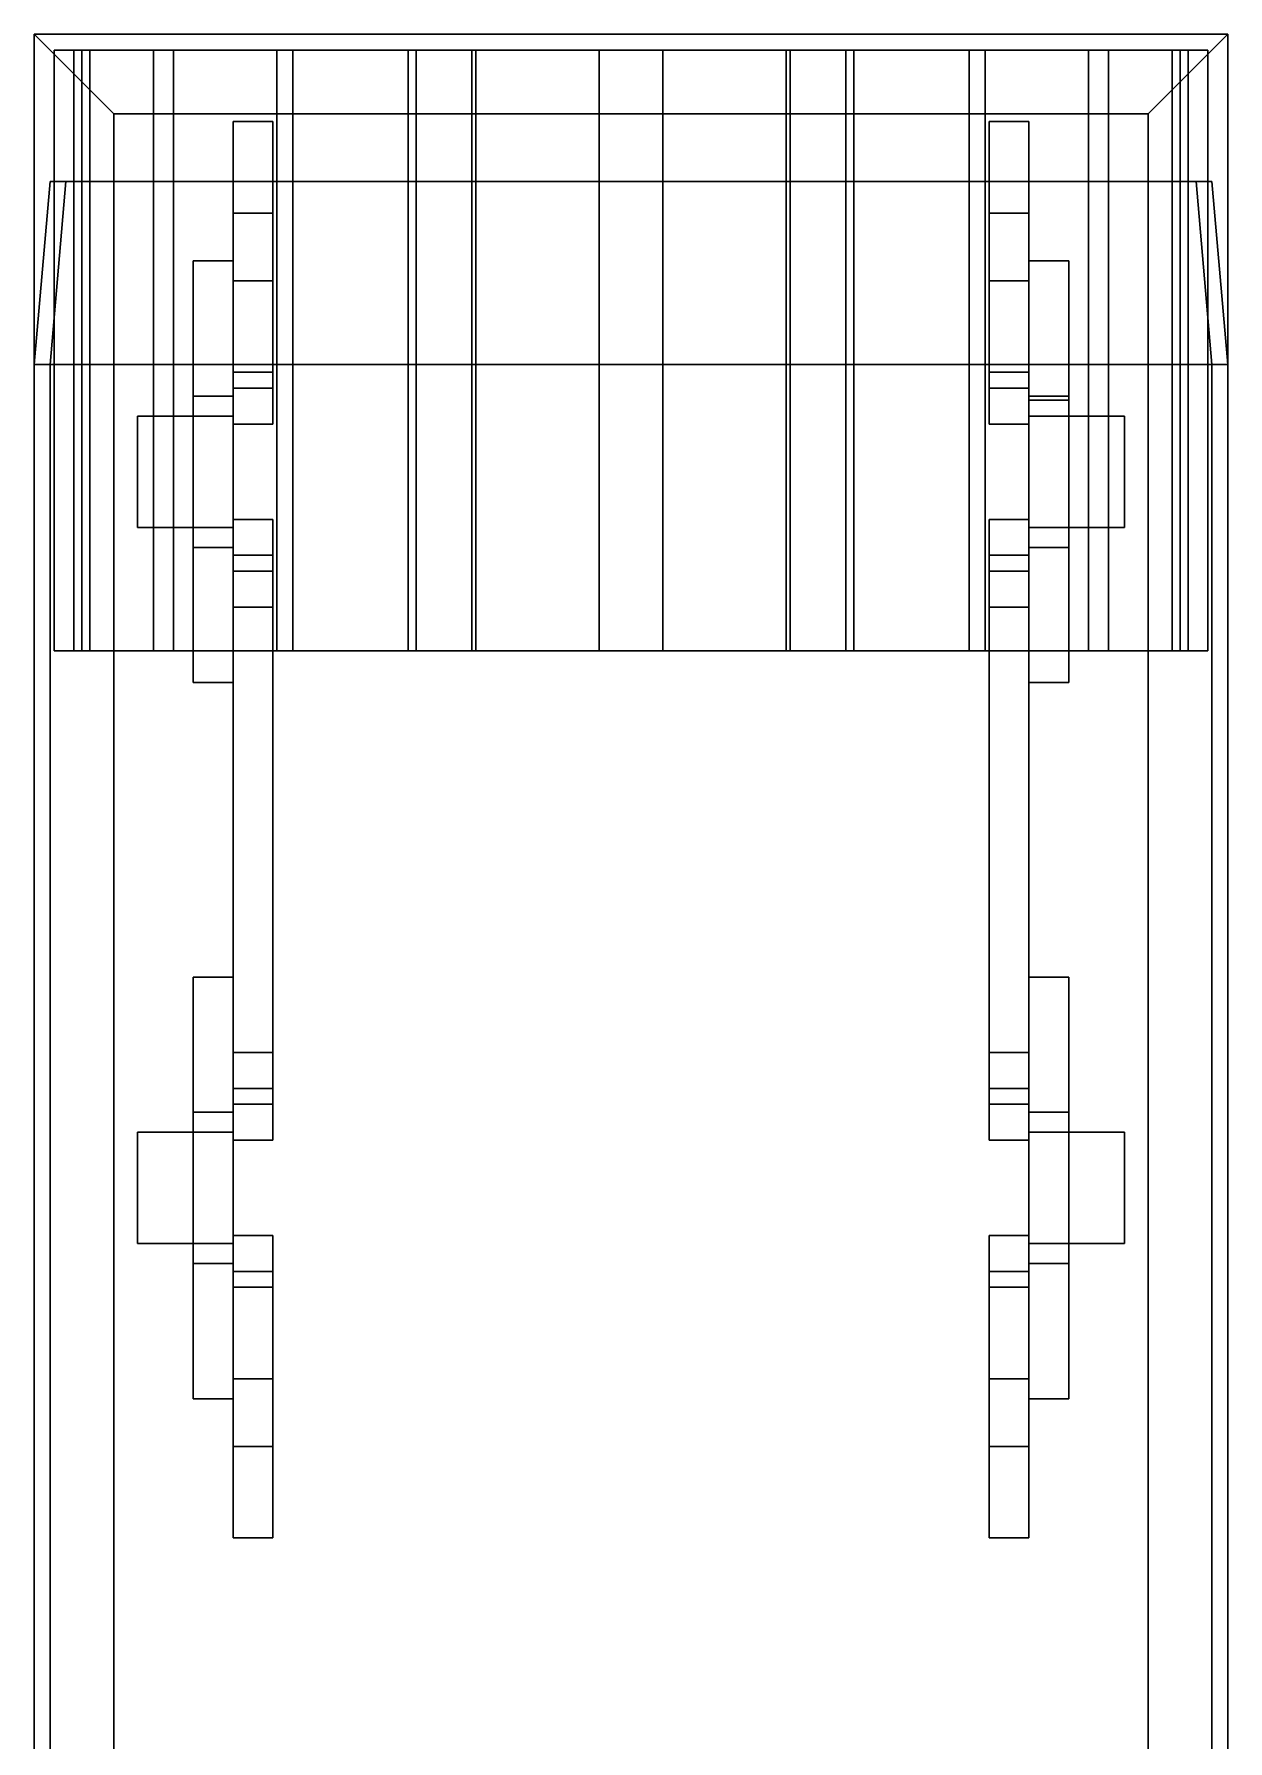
# Model space of a CAD drawing. Extents: x -1.5 to 1.5, y -4.48 to 4.1.
# Drawn here: x -1.5 to 1.5, y -0.19 to 4.1 of the extents above; entities that cross this region are included whole.
import ezdxf

# ---------------------------------------------------------------- set-up
doc = ezdxf.new("R2010")
doc.units = 0
doc.layers.get('0').update_dxf_attribs({"linetype": 'CONTINUOUS'})

msp = doc.modelspace()

# ---------------------------------------------------------------- linework, layer by layer
for points in [[(-1.5, 4.1, 0.9), (-1.5, -3.88, 0.9), (-1.5, -3.88, 1.22), (-1.5, 4.1, 1.22)], [(-1.5, 4.1, 1.22), (-1.5, -3.88, 1.22), (-1.3, -3.68, 1.22), (-1.3, 3.9, 1.22)], [(-1.3, 3.9, 0.9), (-1.3, -3.68, 0.9), (-1.5, -3.88, 0.9), (-1.5, 4.1, 0.9)], [(-1.3, 3.9, 1.22), (-1.3, 3.9, 0.9), (-1.5, 4.1, 0.9), (-1.5, 4.1, 1.22)], [(1.5, 4.1, 1.22), (1.5, 4.1, 0.9), (-1.5, 4.1, 0.9), (-1.5, 4.1, 1.22)], [(-1.5, 4.1, 1.22), (-1.5, 4.1, 0.9), (-1.3, 3.9, 0.9), (-1.3, 3.9, 1.22)], [(-1.5, 4.1, 0.9), (1.5, 4.1, 0.9), (1.3, 3.9, 0.9), (-1.3, 3.9, 0.9)], [(-1.3, 3.9, 1.22), (1.3, 3.9, 1.22), (1.5, 4.1, 1.22), (-1.5, 4.1, 1.22)], [(1.3, 3.9, 1.22), (1.3, -3.68, 1.22), (1.5, -3.88, 1.22), (1.5, 4.1, 1.22)], [(1.5, 4.1, 1.22), (1.5, 4.1, 0.9), (1.3, 3.9, 0.9), (1.3, 3.9, 1.22)], [(1.5, 4.1, 0.9), (1.5, -3.88, 0.9), (1.3, -3.68, 0.9), (1.3, 3.9, 0.9)], [(1.3, 3.9, 1.22), (1.3, 3.9, 0.9), (1.5, 4.1, 0.9), (1.5, 4.1, 1.22)], [(1.5, -3.88, 1.22), (1.5, -3.88, 0.9), (1.5, 4.1, 0.9), (1.5, 4.1, 1.22)], [(-1.45, 3.73, 1.9), (-1.45, 3.73, 3.75), (-1.45, 4.06, 3.75), (-1.45, 4.06, 1.9)], [(-1.4, 2.55, 3.9), (-1.4, 4.06, 3.9), (-1.45, 4.06, 3.75), (-1.45, 2.55, 3.75)], [(-1.36, 4.06, 3.9), (-1.38, 4.06, 3.75), (-1.45, 4.06, 3.75), (-1.4, 4.06, 3.9)], [(-1.38, 4.06, 3.75), (-1.38, 4.06, 1.9), (-1.45, 4.06, 1.9), (-1.45, 4.06, 3.75)], [(-1.2, 2.55, 4.11), (-1.2, 4.06, 4.11), (-1.4, 4.06, 3.9), (-1.4, 2.55, 3.9)], [(-1.15, 4.06, 4.11), (-1.36, 4.06, 3.9), (-1.4, 4.06, 3.9), (-1.2, 4.06, 4.11)], [(-1.38, 4.06, 1.9), (-1.38, 4.06, 3.75), (-1.38, 3.73, 3.75), (-1.38, 3.73, 1.9)], [(-1.38, 2.55, 3.75), (-1.38, 4.06, 3.75), (-1.36, 4.06, 3.9), (-1.36, 2.55, 3.9)], [(-1.36, 2.55, 3.9), (-1.36, 4.06, 3.9), (-1.15, 4.06, 4.11), (-1.15, 2.55, 4.11)], [(-0.89, 2.55, 4.34), (-0.89, 4.06, 4.34), (-1.2, 4.06, 4.11), (-1.2, 2.55, 4.11)], [(-0.85, 4.06, 4.32), (-1.15, 4.06, 4.11), (-1.2, 4.06, 4.11), (-0.89, 4.06, 4.34)], [(-1.15, 2.55, 4.11), (-1.15, 4.06, 4.11), (-0.85, 4.06, 4.32), (-0.85, 2.55, 4.32)], [(-0.56, 2.55, 4.48), (-0.56, 4.06, 4.48), (-0.89, 4.06, 4.34), (-0.89, 2.55, 4.34)], [(-0.54, 4.06, 4.45), (-0.85, 4.06, 4.32), (-0.89, 4.06, 4.34), (-0.56, 4.06, 4.48)], [(-0.85, 2.55, 4.32), (-0.85, 4.06, 4.32), (-0.54, 4.06, 4.45), (-0.54, 2.55, 4.45)], [(-0.4, 2.55, 4.53), (-0.4, 4.06, 4.53), (-0.56, 4.06, 4.48), (-0.56, 2.55, 4.48)], [(-0.39, 4.06, 4.5), (-0.54, 4.06, 4.45), (-0.56, 4.06, 4.48), (-0.4, 4.06, 4.53)], [(-0.54, 2.55, 4.45), (-0.54, 4.06, 4.45), (-0.39, 4.06, 4.5), (-0.39, 2.55, 4.5)], [(-0.08, 2.55, 4.61), (-0.08, 4.06, 4.61), (-0.4, 4.06, 4.53), (-0.4, 2.55, 4.53)], [(-0.08, 4.06, 4.57), (-0.39, 4.06, 4.5), (-0.4, 4.06, 4.53), (-0.08, 4.06, 4.61)], [(-0.39, 2.55, 4.5), (-0.39, 4.06, 4.5), (-0.08, 4.06, 4.57), (-0.08, 2.55, 4.57)], [(-0.08, 2.55, 4.57), (-0.08, 4.06, 4.57), (0.08, 4.06, 4.57), (0.08, 2.55, 4.57)], [(0.08, 2.55, 4.61), (0.08, 4.06, 4.61), (-0.08, 4.06, 4.61), (-0.08, 2.55, 4.61)], [(0.08, 4.06, 4.57), (-0.08, 4.06, 4.57), (-0.08, 4.06, 4.61), (0.08, 4.06, 4.61)], [(0.08, 4.06, 4.61), (0.08, 2.55, 4.61), (0.4, 2.55, 4.53), (0.4, 4.06, 4.53)], [(0.39, 4.06, 4.5), (0.39, 2.55, 4.5), (0.08, 2.55, 4.57), (0.08, 4.06, 4.57)], [(0.39, 4.06, 4.5), (0.08, 4.06, 4.57), (0.08, 4.06, 4.61), (0.4, 4.06, 4.53)], [(0.54, 4.06, 4.45), (0.54, 2.55, 4.45), (0.39, 2.55, 4.5), (0.39, 4.06, 4.5)], [(0.54, 4.06, 4.45), (0.39, 4.06, 4.5), (0.4, 4.06, 4.53), (0.56, 4.06, 4.48)], [(0.4, 4.06, 4.53), (0.4, 2.55, 4.53), (0.56, 2.55, 4.48), (0.56, 4.06, 4.48)], [(0.85, 4.06, 4.32), (0.85, 2.55, 4.32), (0.54, 2.55, 4.45), (0.54, 4.06, 4.45)], [(0.85, 4.06, 4.32), (0.54, 4.06, 4.45), (0.56, 4.06, 4.48), (0.89, 4.06, 4.34)], [(0.56, 4.06, 4.48), (0.56, 2.55, 4.48), (0.89, 2.55, 4.34), (0.89, 4.06, 4.34)], [(1.15, 4.06, 4.11), (1.15, 2.55, 4.11), (0.85, 2.55, 4.32), (0.85, 4.06, 4.32)], [(1.15, 4.06, 4.11), (0.85, 4.06, 4.32), (0.89, 4.06, 4.34), (1.2, 4.06, 4.11)], [(0.89, 4.06, 4.34), (0.89, 2.55, 4.34), (1.2, 2.55, 4.11), (1.2, 4.06, 4.11)], [(1.36, 4.06, 3.9), (1.36, 2.55, 3.9), (1.15, 2.55, 4.11), (1.15, 4.06, 4.11)], [(1.36, 4.06, 3.9), (1.15, 4.06, 4.11), (1.2, 4.06, 4.11), (1.4, 4.06, 3.9)], [(1.2, 4.06, 4.11), (1.2, 2.55, 4.11), (1.4, 2.55, 3.9), (1.4, 4.06, 3.9)], [(1.38, 4.06, 3.75), (1.38, 2.55, 3.75), (1.36, 2.55, 3.9), (1.36, 4.06, 3.9)], [(1.38, 4.06, 3.75), (1.36, 4.06, 3.9), (1.4, 4.06, 3.9), (1.45, 4.06, 3.75)], [(1.38, 3.73, 1.9), (1.38, 3.73, 3.75), (1.38, 4.06, 3.75), (1.38, 4.06, 1.9)], [(1.38, 4.06, 1.9), (1.38, 4.06, 3.75), (1.45, 4.06, 3.75), (1.45, 4.06, 1.9)], [(1.4, 4.06, 3.9), (1.4, 2.55, 3.9), (1.45, 2.55, 3.75), (1.45, 4.06, 3.75)], [(1.45, 4.06, 1.9), (1.45, 4.06, 3.75), (1.45, 3.73, 3.75), (1.45, 3.73, 1.9)], [(-1.3, -3.68, 1.22), (-1.3, -3.68, 0.9), (-1.3, 3.9, 0.9), (-1.3, 3.9, 1.22)], [(-1.3, 3.9, 0.9), (1.3, 3.9, 0.9), (1.3, 3.9, 1.22), (-1.3, 3.9, 1.22)], [(-0.9, 3.88, 0.8), (-0.9, 3.88, 0.54), (-1, 3.88, 0.54), (-1, 3.88, 0.8)], [(-1, 3.88, 0.8), (-1, 3.88, 0.54), (-1, 3.65, 0.54), (-1, 3.65, 0.8)], [(-1, 3.65, 0.54), (-1, 3.88, 0.54), (-0.9, 3.88, 0.54), (-0.9, 3.65, 0.54)], [(-0.9, 3.65, 0.8), (-0.9, 3.88, 0.8), (-1, 3.88, 0.8), (-1, 3.65, 0.8)], [(-0.9, 3.65, 0.54), (-0.9, 3.88, 0.54), (-0.9, 3.88, 0.8), (-0.9, 3.65, 0.8)], [(0.9, 3.65, 0.54), (0.9, 3.88, 0.54), (1, 3.88, 0.54), (1, 3.65, 0.54)], [(1, 3.65, 0.8), (1, 3.88, 0.8), (0.9, 3.88, 0.8), (0.9, 3.65, 0.8)], [(1, 3.88, 0.8), (1, 3.88, 0.54), (0.9, 3.88, 0.54), (0.9, 3.88, 0.8)], [(0.9, 3.88, 0.8), (0.9, 3.88, 0.54), (0.9, 3.65, 0.54), (0.9, 3.65, 0.8)], [(1, 3.65, 0.54), (1, 3.88, 0.54), (1, 3.88, 0.8), (1, 3.65, 0.8)], [(1.3, 3.9, 0.9), (1.3, -3.68, 0.9), (1.3, -3.68, 1.22), (1.3, 3.9, 1.22)], [(-1.46, 3.73, 3.06), (-1.5, 3.27, 3.06), (-1.46, 3.27, 3.06), (-1.42, 3.73, 3.06)], [(-1.46, 3.73, 1.22), (-1.5, 3.27, 1.22), (-1.5, 3.27, 3.06), (-1.46, 3.73, 3.06)], [(1.46, 3.73, 1.22), (1.5, 3.27, 1.22), (-1.5, 3.27, 1.22), (-1.46, 3.73, 1.22)], [(-1.46, 3.27, 3.06), (-1.46, 3.27, 2.56), (-1.42, 3.73, 2.56), (-1.42, 3.73, 3.06)], [(-1.42, 3.73, 3.06), (-1.42, 3.73, 2.56), (-1.46, 3.73, 2.56), (-1.46, 3.73, 3.06)], [(1.46, 3.73, 2.56), (1.46, 3.73, 1.22), (-1.46, 3.73, 1.22), (-1.46, 3.73, 2.56)], [(1.42, 3.73, 2.56), (-1.42, 3.73, 2.56), (-1.46, 3.27, 2.56), (1.46, 3.27, 2.56)], [(-1.45, 2.55, 2.56), (-1.45, 2.55, 3.75), (-1.45, 3.73, 3.75), (-1.45, 3.73, 2.56)], [(-1.38, 3.73, 2.56), (-1.38, 3.73, 3.75), (-1.38, 2.55, 3.75), (-1.38, 2.55, 2.56)], [(1.38, 2.55, 2.56), (1.38, 2.55, 3.75), (1.38, 3.73, 3.75), (1.38, 3.73, 2.56)], [(1.46, 3.73, 3.06), (1.46, 3.73, 2.56), (1.42, 3.73, 2.56), (1.42, 3.73, 3.06)], [(1.42, 3.73, 3.06), (1.46, 3.27, 3.06), (1.5, 3.27, 3.06), (1.46, 3.73, 3.06)], [(1.42, 3.73, 2.56), (1.46, 3.27, 2.56), (1.46, 3.27, 3.06), (1.42, 3.73, 3.06)], [(1.45, 3.73, 2.56), (1.45, 3.73, 3.75), (1.45, 2.55, 3.75), (1.45, 2.55, 2.56)], [(1.5, 3.27, 3.06), (1.5, 3.27, 1.22), (1.46, 3.73, 1.22), (1.46, 3.73, 3.06)], [(-1, 3.65, 0.54), (-1, 3.48, 0.5), (-1, 3.48, 0.84), (-1, 3.65, 0.8)], [(-0.9, 3.65, 0.54), (-0.9, 3.48, 0.5), (-1, 3.48, 0.5), (-1, 3.65, 0.54)], [(-1, 3.65, 0.8), (-1, 3.48, 0.84), (-0.9, 3.48, 0.84), (-0.9, 3.65, 0.8)], [(-0.9, 3.48, 0.84), (-0.9, 3.48, 0.5), (-0.9, 3.65, 0.54), (-0.9, 3.65, 0.8)], [(1, 3.65, 0.54), (1, 3.48, 0.5), (0.9, 3.48, 0.5), (0.9, 3.65, 0.54)], [(0.9, 3.65, 0.8), (0.9, 3.48, 0.84), (1, 3.48, 0.84), (1, 3.65, 0.8)], [(0.9, 3.65, 0.54), (0.9, 3.48, 0.5), (0.9, 3.48, 0.84), (0.9, 3.65, 0.8)], [(1, 3.48, 0.84), (1, 3.48, 0.5), (1, 3.65, 0.54), (1, 3.65, 0.8)], [(-1.1, 3.53, 0.85), (-1.1, 3.53, 0.79), (-1.1, 3.19, 0.73), (-1.1, 3.19, 0.85)], [(-1, 3.53, 0.85), (-1, 3.53, 0.79), (-1.1, 3.53, 0.79), (-1.1, 3.53, 0.85)], [(-1.1, 3.19, 0.73), (-1.1, 3.53, 0.79), (-1, 3.53, 0.79), (-1, 3.19, 0.73)], [(-1, 3.19, 0.85), (-1, 3.53, 0.85), (-1.1, 3.53, 0.85), (-1.1, 3.19, 0.85)], [(1.1, 3.53, 0.85), (1.1, 3.53, 0.79), (1, 3.53, 0.79), (1, 3.53, 0.85)], [(1, 3.19, 0.73), (1, 3.53, 0.79), (1.1, 3.53, 0.79), (1.1, 3.19, 0.73)], [(1.1, 3.18, 0.85), (1.1, 3.53, 0.85), (1, 3.53, 0.85), (1, 3.18, 0.85)], [(1.1, 3.19, 0.73), (1.1, 3.53, 0.79), (1.1, 3.53, 0.85), (1.1, 3.19, 0.85)], [(-1, 3.48, 0.84), (-1, 3.48, 0.5), (-1, 3.25, 0.37), (-1, 3.25, 0.88)], [(-1, 3.25, 0.37), (-1, 3.48, 0.5), (-0.9, 3.48, 0.5), (-0.9, 3.25, 0.37)], [(-0.9, 3.25, 0.88), (-0.9, 3.48, 0.84), (-1, 3.48, 0.84), (-1, 3.25, 0.88)], [(-0.9, 3.25, 0.37), (-0.9, 3.48, 0.5), (-0.9, 3.48, 0.84), (-0.9, 3.25, 0.88)], [(0.9, 3.48, 0.84), (0.9, 3.48, 0.5), (0.9, 3.25, 0.37), (0.9, 3.25, 0.88)], [(0.9, 3.25, 0.37), (0.9, 3.48, 0.5), (1, 3.48, 0.5), (1, 3.25, 0.37)], [(1, 3.25, 0.88), (1, 3.48, 0.84), (0.9, 3.48, 0.84), (0.9, 3.25, 0.88)], [(1, 3.25, 0.37), (1, 3.48, 0.5), (1, 3.48, 0.84), (1, 3.25, 0.88)], [(-1.5, 3.27, 1.22), (-1.5, -3.1, 1.22), (-1.5, -3.1, 2.86), (-1.5, 3.27, 2.86)], [(1.5, 3.27, 1.22), (1.5, -3.1, 1.22), (-1.5, -3.1, 1.22), (-1.5, 3.27, 1.22)], [(-1.5, 3.27, 2.86), (-1.5, -1.57, 2.86), (-1.5, -1.22, 3.06), (-1.5, 3.27, 3.06)], [(-1.5, 3.27, 3.06), (-1.5, -1.22, 3.06), (-1.46, -1.22, 3.06), (-1.46, 3.27, 3.06)], [(-1.46, -3.1, 2.86), (-1.46, -3.1, 2.56), (-1.46, 3.27, 2.56), (-1.46, 3.27, 2.86)], [(-1.46, -1.22, 3.06), (-1.46, -1.57, 2.86), (-1.46, 3.27, 2.86), (-1.46, 3.27, 3.06)], [(1.46, 3.27, 2.56), (-1.46, 3.27, 2.56), (-1.46, -3.1, 2.56), (1.46, -3.1, 2.56)], [(1.46, 3.27, 2.86), (1.46, -1.57, 2.86), (1.46, -1.22, 3.06), (1.46, 3.27, 3.06)], [(1.46, 3.27, 3.06), (1.46, -1.22, 3.06), (1.5, -1.22, 3.06), (1.5, 3.27, 3.06)], [(1.46, 3.27, 2.56), (1.46, -3.1, 2.56), (1.46, -3.1, 2.86), (1.46, 3.27, 2.86)], [(1.5, -3.1, 2.86), (1.5, -3.1, 1.22), (1.5, 3.27, 1.22), (1.5, 3.27, 2.86)], [(1.5, -1.22, 3.06), (1.5, -1.57, 2.86), (1.5, 3.27, 2.86), (1.5, 3.27, 3.06)], [(-1, 3.25, 0.88), (-1, 3.25, 0.37), (-1, 3.21, 0.28), (-1, 3.21, 0.88)], [(-1, 3.21, 0.28), (-1, 3.25, 0.37), (-0.9, 3.25, 0.37), (-0.9, 3.21, 0.28)], [(-0.9, 3.12, 0.88), (-0.9, 3.25, 0.88), (-1, 3.25, 0.88), (-1, 3.12, 0.88)], [(-0.9, 3.21, 0.28), (-0.9, 3.25, 0.37), (-0.9, 3.25, 0.88), (-0.9, 3.21, 0.88)], [(0.9, 3.25, 0.88), (0.9, 3.25, 0.37), (0.9, 3.21, 0.28), (0.9, 3.21, 0.88)], [(0.9, 3.21, 0.28), (0.9, 3.25, 0.37), (1, 3.25, 0.37), (1, 3.21, 0.28)], [(1, 3.12, 0.88), (1, 3.25, 0.88), (0.9, 3.25, 0.88), (0.9, 3.12, 0.88)], [(1, 3.21, 0.28), (1, 3.25, 0.37), (1, 3.25, 0.88), (1, 3.21, 0.88)], [(-1.1, 2.81, 0.73), (-1.1, 3.19, 0.73), (-1, 3.19, 0.73), (-1, 2.81, 0.73)], [(-1, 2.81, 0.85), (-1, 3.19, 0.85), (-1.1, 3.19, 0.85), (-1.1, 2.81, 0.85)], [(-1.1, 3.19, 0.85), (-1.1, 3.19, 0.73), (-1.1, 2.81, 0.73), (-1.1, 2.81, 0.85)], [(-1, 3.21, 0.88), (-1, 3.21, 0.28), (-1, 3.12, 0.28), (-1, 3.12, 0.88)], [(-1, 3.12, 0.28), (-1, 3.21, 0.28), (-0.9, 3.21, 0.28), (-0.9, 3.12, 0.28)], [(-0.9, 3.12, 0.28), (-0.9, 3.21, 0.28), (-0.9, 3.21, 0.88), (-0.9, 3.12, 0.88)], [(0.9, 3.21, 0.88), (0.9, 3.21, 0.28), (0.9, 3.12, 0.28), (0.9, 3.12, 0.88)], [(0.9, 3.12, 0.28), (0.9, 3.21, 0.28), (1, 3.21, 0.28), (1, 3.12, 0.28)], [(1, 3.12, 0.28), (1, 3.21, 0.28), (1, 3.21, 0.88), (1, 3.12, 0.88)], [(1.1, 3.19, 0.73), (1.1, 2.81, 0.73), (1, 2.81, 0.73), (1, 3.19, 0.73)], [(1, 3.18, 0.85), (1, 2.81, 0.85), (1.1, 2.81, 0.85), (1.1, 3.18, 0.85)], [(1.1, 2.81, 0.85), (1.1, 2.81, 0.73), (1.1, 3.19, 0.73), (1.1, 3.19, 0.85)], [(-1.24, 3.14, 0.73), (-1.24, 3.14, 0.55), (-1.24, 2.86, 0.55), (-1.24, 2.86, 0.73)], [(-1, 3.14, 0.73), (-1, 3.14, 0.42), (-1.24, 3.14, 0.55), (-1.24, 3.14, 0.73)], [(-1.24, 2.86, 0.55), (-1.24, 3.14, 0.55), (-1, 3.14, 0.42), (-1, 2.86, 0.42)], [(-1.1, 2.86, 0.73), (-1.1, 3.14, 0.73), (-1.24, 3.14, 0.73), (-1.24, 2.86, 0.73)], [(1.24, 3.14, 0.55), (1.24, 2.86, 0.55), (1, 2.86, 0.42), (1, 3.14, 0.42)], [(1.24, 3.14, 0.73), (1.24, 3.14, 0.55), (1, 3.14, 0.42), (1, 3.14, 0.73)], [(1.1, 3.14, 0.73), (1.1, 2.86, 0.73), (1.24, 2.86, 0.73), (1.24, 3.14, 0.73)], [(1.24, 2.86, 0.73), (1.24, 2.86, 0.55), (1.24, 3.14, 0.55), (1.24, 3.14, 0.73)], [(-1, 3.12, 0.88), (-1, 3.12, 0.28), (-0.9, 3.12, 0.28), (-0.9, 3.12, 0.88)], [(0.9, 3.12, 0.88), (0.9, 3.12, 0.28), (1, 3.12, 0.28), (1, 3.12, 0.88)], [(-1, 2.88, 0.28), (-1, 2.79, 0.28), (-1, 2.79, 0.88), (-1, 2.88, 0.88)], [(-0.9, 2.88, 0.88), (-0.9, 2.88, 0.28), (-1, 2.88, 0.28), (-1, 2.88, 0.88)], [(-0.9, 2.88, 0.28), (-0.9, 2.79, 0.28), (-1, 2.79, 0.28), (-1, 2.88, 0.28)], [(-0.9, 1.32, 0.88), (-0.9, 2.88, 0.88), (-1, 2.88, 0.88), (-1, 1.32, 0.88)], [(-0.9, 2.79, 0.88), (-0.9, 2.79, 0.28), (-0.9, 2.88, 0.28), (-0.9, 2.88, 0.88)], [(0.9, 2.88, 0.88), (0.9, 1.32, 0.88), (1, 1.32, 0.88), (1, 2.88, 0.88)], [(0.9, 2.88, 0.28), (0.9, 2.79, 0.28), (0.9, 2.79, 0.88), (0.9, 2.88, 0.88)], [(1, 2.88, 0.28), (1, 2.79, 0.28), (0.9, 2.79, 0.28), (0.9, 2.88, 0.28)], [(1, 2.88, 0.88), (1, 2.88, 0.28), (0.9, 2.88, 0.28), (0.9, 2.88, 0.88)], [(1, 2.79, 0.88), (1, 2.79, 0.28), (1, 2.88, 0.28), (1, 2.88, 0.88)], [(-1.24, 2.86, 0.73), (-1.24, 2.86, 0.55), (-1, 2.86, 0.42), (-1, 2.86, 0.73)], [(1, 2.86, 0.73), (1, 2.86, 0.42), (1.24, 2.86, 0.55), (1.24, 2.86, 0.73)], [(-1.1, 2.81, 0.85), (-1.1, 2.47, 0.85), (-1, 2.47, 0.85), (-1, 2.81, 0.85)], [(-1, 2.81, 0.73), (-1, 2.47, 0.79), (-1.1, 2.47, 0.79), (-1.1, 2.81, 0.73)], [(-1.1, 2.81, 0.73), (-1.1, 2.47, 0.79), (-1.1, 2.47, 0.85), (-1.1, 2.81, 0.85)], [(-1, 2.79, 0.28), (-1, 2.75, 0.37), (-1, 2.75, 0.88), (-1, 2.79, 0.88)], [(-0.9, 2.79, 0.28), (-0.9, 2.75, 0.37), (-1, 2.75, 0.37), (-1, 2.79, 0.28)], [(-0.9, 2.75, 0.88), (-0.9, 2.75, 0.37), (-0.9, 2.79, 0.28), (-0.9, 2.79, 0.88)], [(0.9, 2.79, 0.28), (0.9, 2.75, 0.37), (0.9, 2.75, 0.88), (0.9, 2.79, 0.88)], [(1, 2.79, 0.28), (1, 2.75, 0.37), (0.9, 2.75, 0.37), (0.9, 2.79, 0.28)], [(1.1, 2.81, 0.73), (1.1, 2.47, 0.79), (1, 2.47, 0.79), (1, 2.81, 0.73)], [(1, 2.81, 0.85), (1, 2.47, 0.85), (1.1, 2.47, 0.85), (1.1, 2.81, 0.85)], [(1, 2.75, 0.88), (1, 2.75, 0.37), (1, 2.79, 0.28), (1, 2.79, 0.88)], [(1.1, 2.47, 0.85), (1.1, 2.47, 0.79), (1.1, 2.81, 0.73), (1.1, 2.81, 0.85)], [(-1, 2.75, 0.37), (-1, 2.66, 0.43), (-1, 2.66, 0.88), (-1, 2.75, 0.88)], [(-0.9, 2.75, 0.37), (-0.9, 2.66, 0.43), (-1, 2.66, 0.43), (-1, 2.75, 0.37)], [(-0.9, 2.66, 0.88), (-0.9, 2.66, 0.43), (-0.9, 2.75, 0.37), (-0.9, 2.75, 0.88)], [(0.9, 2.75, 0.37), (0.9, 2.66, 0.43), (0.9, 2.66, 0.88), (0.9, 2.75, 0.88)], [(1, 2.75, 0.37), (1, 2.66, 0.43), (0.9, 2.66, 0.43), (0.9, 2.75, 0.37)], [(1, 2.66, 0.88), (1, 2.66, 0.43), (1, 2.75, 0.37), (1, 2.75, 0.88)], [(-1, 2.66, 0.88), (-1, 2.66, 0.43), (-1, 1.54, 0.43), (-1, 1.54, 0.88)], [(-1, 1.54, 0.43), (-1, 2.66, 0.43), (-0.9, 2.66, 0.43), (-0.9, 1.54, 0.43)], [(-0.9, 1.54, 0.43), (-0.9, 2.66, 0.43), (-0.9, 2.66, 0.88), (-0.9, 1.54, 0.88)], [(0.9, 2.66, 0.43), (0.9, 1.54, 0.43), (0.9, 1.54, 0.88), (0.9, 2.66, 0.88)], [(1, 2.66, 0.43), (1, 1.54, 0.43), (0.9, 1.54, 0.43), (0.9, 2.66, 0.43)], [(1, 1.54, 0.88), (1, 1.54, 0.43), (1, 2.66, 0.43), (1, 2.66, 0.88)], [(-1.38, 2.55, 2.56), (-1.38, 2.55, 3.75), (-1.45, 2.55, 3.75), (-1.45, 2.55, 2.56)], [(-1.38, 2.55, 3.75), (-1.36, 2.55, 3.9), (-1.4, 2.55, 3.9), (-1.45, 2.55, 3.75)], [(-1.36, 2.55, 3.9), (-1.15, 2.55, 4.11), (-1.2, 2.55, 4.11), (-1.4, 2.55, 3.9)], [(-1.15, 2.55, 4.11), (-0.85, 2.55, 4.32), (-0.89, 2.55, 4.34), (-1.2, 2.55, 4.11)], [(-0.85, 2.55, 4.32), (-0.54, 2.55, 4.45), (-0.56, 2.55, 4.48), (-0.89, 2.55, 4.34)], [(-0.54, 2.55, 4.45), (-0.39, 2.55, 4.5), (-0.4, 2.55, 4.53), (-0.56, 2.55, 4.48)], [(-0.39, 2.55, 4.5), (-0.08, 2.55, 4.57), (-0.08, 2.55, 4.61), (-0.4, 2.55, 4.53)], [(-0.08, 2.55, 4.57), (0.08, 2.55, 4.57), (0.08, 2.55, 4.61), (-0.08, 2.55, 4.61)], [(0.08, 2.55, 4.57), (0.39, 2.55, 4.5), (0.4, 2.55, 4.53), (0.08, 2.55, 4.61)], [(0.39, 2.55, 4.5), (0.54, 2.55, 4.45), (0.56, 2.55, 4.48), (0.4, 2.55, 4.53)], [(0.54, 2.55, 4.45), (0.85, 2.55, 4.32), (0.89, 2.55, 4.34), (0.56, 2.55, 4.48)], [(0.85, 2.55, 4.32), (1.15, 2.55, 4.11), (1.2, 2.55, 4.11), (0.89, 2.55, 4.34)], [(1.15, 2.55, 4.11), (1.36, 2.55, 3.9), (1.4, 2.55, 3.9), (1.2, 2.55, 4.11)], [(1.36, 2.55, 3.9), (1.38, 2.55, 3.75), (1.45, 2.55, 3.75), (1.4, 2.55, 3.9)], [(1.38, 2.55, 3.75), (1.38, 2.55, 2.56), (1.45, 2.55, 2.56), (1.45, 2.55, 3.75)], [(-1.1, 2.47, 0.85), (-1.1, 2.47, 0.79), (-1, 2.47, 0.79), (-1, 2.47, 0.85)], [(1, 2.47, 0.85), (1, 2.47, 0.79), (1.1, 2.47, 0.79), (1.1, 2.47, 0.85)], [(-1, 1.39, 0.85), (-1, 1.73, 0.85), (-1.1, 1.73, 0.85), (-1.1, 1.39, 0.85)], [(-1.1, 1.39, 0.73), (-1.1, 1.73, 0.79), (-1, 1.73, 0.79), (-1, 1.39, 0.73)], [(-1, 1.73, 0.85), (-1, 1.73, 0.79), (-1.1, 1.73, 0.79), (-1.1, 1.73, 0.85)], [(-1.1, 1.73, 0.85), (-1.1, 1.73, 0.79), (-1.1, 1.39, 0.73), (-1.1, 1.39, 0.85)], [(1.1, 1.73, 0.85), (1.1, 1.73, 0.79), (1, 1.73, 0.79), (1, 1.73, 0.85)], [(1, 1.39, 0.73), (1, 1.73, 0.79), (1.1, 1.73, 0.79), (1.1, 1.39, 0.73)], [(1.1, 1.39, 0.85), (1.1, 1.73, 0.85), (1, 1.73, 0.85), (1, 1.39, 0.85)], [(1.1, 1.39, 0.73), (1.1, 1.73, 0.79), (1.1, 1.73, 0.85), (1.1, 1.39, 0.85)], [(-1, 1.54, 0.88), (-1, 1.54, 0.43), (-1, 1.45, 0.37), (-1, 1.45, 0.88)], [(-1, 1.45, 0.37), (-1, 1.54, 0.43), (-0.9, 1.54, 0.43), (-0.9, 1.45, 0.37)], [(-0.9, 1.45, 0.37), (-0.9, 1.54, 0.43), (-0.9, 1.54, 0.88), (-0.9, 1.45, 0.88)], [(0.9, 1.54, 0.88), (0.9, 1.54, 0.43), (0.9, 1.45, 0.37), (0.9, 1.45, 0.88)], [(0.9, 1.45, 0.37), (0.9, 1.54, 0.43), (1, 1.54, 0.43), (1, 1.45, 0.37)], [(1, 1.45, 0.37), (1, 1.54, 0.43), (1, 1.54, 0.88), (1, 1.45, 0.88)], [(-1, 1.45, 0.88), (-1, 1.45, 0.37), (-1, 1.41, 0.28), (-1, 1.41, 0.88)], [(-1, 1.41, 0.28), (-1, 1.45, 0.37), (-0.9, 1.45, 0.37), (-0.9, 1.41, 0.28)], [(-0.9, 1.41, 0.28), (-0.9, 1.45, 0.37), (-0.9, 1.45, 0.88), (-0.9, 1.41, 0.88)], [(0.9, 1.45, 0.88), (0.9, 1.45, 0.37), (0.9, 1.41, 0.28), (0.9, 1.41, 0.88)], [(0.9, 1.41, 0.28), (0.9, 1.45, 0.37), (1, 1.45, 0.37), (1, 1.41, 0.28)], [(1, 1.41, 0.28), (1, 1.45, 0.37), (1, 1.45, 0.88), (1, 1.41, 0.88)], [(-1.1, 1.39, 0.85), (-1.1, 1.39, 0.73), (-1.1, 1.01, 0.73), (-1.1, 1.01, 0.85)], [(-1, 1.01, 0.85), (-1, 1.39, 0.85), (-1.1, 1.39, 0.85), (-1.1, 1.01, 0.85)], [(-1.1, 1.01, 0.73), (-1.1, 1.39, 0.73), (-1, 1.39, 0.73), (-1, 1.01, 0.73)], [(-1, 1.41, 0.88), (-1, 1.41, 0.28), (-1, 1.32, 0.28), (-1, 1.32, 0.88)], [(-1, 1.32, 0.28), (-1, 1.41, 0.28), (-0.9, 1.41, 0.28), (-0.9, 1.32, 0.28)], [(-0.9, 1.32, 0.28), (-0.9, 1.41, 0.28), (-0.9, 1.41, 0.88), (-0.9, 1.32, 0.88)], [(0.9, 1.41, 0.88), (0.9, 1.41, 0.28), (0.9, 1.32, 0.28), (0.9, 1.32, 0.88)], [(0.9, 1.32, 0.28), (0.9, 1.41, 0.28), (1, 1.41, 0.28), (1, 1.32, 0.28)], [(1, 1.32, 0.28), (1, 1.41, 0.28), (1, 1.41, 0.88), (1, 1.32, 0.88)], [(1, 1.39, 0.85), (1, 1.01, 0.85), (1.1, 1.01, 0.85), (1.1, 1.39, 0.85)], [(1.1, 1.39, 0.73), (1.1, 1.01, 0.73), (1, 1.01, 0.73), (1, 1.39, 0.73)], [(1.1, 1.01, 0.85), (1.1, 1.01, 0.73), (1.1, 1.39, 0.73), (1.1, 1.39, 0.85)], [(-1, 1.34, 0.73), (-1, 1.34, 0.42), (-1.24, 1.34, 0.55), (-1.24, 1.34, 0.73)], [(-1.24, 1.34, 0.73), (-1.24, 1.34, 0.55), (-1.24, 1.06, 0.55), (-1.24, 1.06, 0.73)], [(-1.24, 1.06, 0.55), (-1.24, 1.34, 0.55), (-1, 1.34, 0.42), (-1, 1.06, 0.42)], [(-1.1, 1.06, 0.73), (-1.1, 1.34, 0.73), (-1.24, 1.34, 0.73), (-1.24, 1.06, 0.73)], [(1.24, 1.34, 0.73), (1.24, 1.34, 0.55), (1, 1.34, 0.42), (1, 1.34, 0.73)], [(1.24, 1.34, 0.55), (1.24, 1.06, 0.55), (1, 1.06, 0.42), (1, 1.34, 0.42)], [(1.1, 1.34, 0.73), (1.1, 1.06, 0.73), (1.24, 1.06, 0.73), (1.24, 1.34, 0.73)], [(1.24, 1.06, 0.73), (1.24, 1.06, 0.55), (1.24, 1.34, 0.55), (1.24, 1.34, 0.73)], [(-1, 1.32, 0.88), (-1, 1.32, 0.28), (-0.9, 1.32, 0.28), (-0.9, 1.32, 0.88)], [(0.9, 1.32, 0.88), (0.9, 1.32, 0.28), (1, 1.32, 0.28), (1, 1.32, 0.88)], [(-1, 1.08, 0.28), (-1, 0.99, 0.28), (-1, 0.99, 0.88), (-1, 1.08, 0.88)], [(-0.9, 1.08, 0.88), (-0.9, 1.08, 0.28), (-1, 1.08, 0.28), (-1, 1.08, 0.88)], [(-0.9, 1.08, 0.28), (-0.9, 0.99, 0.28), (-1, 0.99, 0.28), (-1, 1.08, 0.28)], [(-1, 1.08, 0.88), (-1, 0.95, 0.88), (-0.9, 0.95, 0.88), (-0.9, 1.08, 0.88)], [(-0.9, 0.99, 0.88), (-0.9, 0.99, 0.28), (-0.9, 1.08, 0.28), (-0.9, 1.08, 0.88)], [(0.9, 1.08, 0.28), (0.9, 0.99, 0.28), (0.9, 0.99, 0.88), (0.9, 1.08, 0.88)], [(1, 1.08, 0.88), (1, 1.08, 0.28), (0.9, 1.08, 0.28), (0.9, 1.08, 0.88)], [(1, 1.08, 0.28), (1, 0.99, 0.28), (0.9, 0.99, 0.28), (0.9, 1.08, 0.28)], [(0.9, 1.08, 0.88), (0.9, 0.95, 0.88), (1, 0.95, 0.88), (1, 1.08, 0.88)], [(1, 0.99, 0.88), (1, 0.99, 0.28), (1, 1.08, 0.28), (1, 1.08, 0.88)], [(-1.24, 1.06, 0.73), (-1.24, 1.06, 0.55), (-1, 1.06, 0.42), (-1, 1.06, 0.73)], [(1, 1.06, 0.73), (1, 1.06, 0.42), (1.24, 1.06, 0.55), (1.24, 1.06, 0.73)], [(-1.1, 1.01, 0.73), (-1.1, 0.67, 0.79), (-1.1, 0.67, 0.85), (-1.1, 1.01, 0.85)], [(-1, 1.01, 0.73), (-1, 0.67, 0.79), (-1.1, 0.67, 0.79), (-1.1, 1.01, 0.73)], [(-1.1, 1.01, 0.85), (-1.1, 0.67, 0.85), (-1, 0.67, 0.85), (-1, 1.01, 0.85)], [(-1, 0.99, 0.28), (-1, 0.95, 0.37), (-1, 0.95, 0.88), (-1, 0.99, 0.88)], [(-0.9, 0.99, 0.28), (-0.9, 0.95, 0.37), (-1, 0.95, 0.37), (-1, 0.99, 0.28)], [(-0.9, 0.95, 0.88), (-0.9, 0.95, 0.37), (-0.9, 0.99, 0.28), (-0.9, 0.99, 0.88)], [(0.9, 0.99, 0.28), (0.9, 0.95, 0.37), (0.9, 0.95, 0.88), (0.9, 0.99, 0.88)], [(1, 0.99, 0.28), (1, 0.95, 0.37), (0.9, 0.95, 0.37), (0.9, 0.99, 0.28)], [(1, 1.01, 0.85), (1, 0.67, 0.85), (1.1, 0.67, 0.85), (1.1, 1.01, 0.85)], [(1.1, 1.01, 0.73), (1.1, 0.67, 0.79), (1, 0.67, 0.79), (1, 1.01, 0.73)], [(1, 0.95, 0.88), (1, 0.95, 0.37), (1, 0.99, 0.28), (1, 0.99, 0.88)], [(1.1, 0.67, 0.85), (1.1, 0.67, 0.79), (1.1, 1.01, 0.73), (1.1, 1.01, 0.85)], [(-1, 0.95, 0.37), (-1, 0.72, 0.5), (-1, 0.72, 0.84), (-1, 0.95, 0.88)], [(-0.9, 0.95, 0.37), (-0.9, 0.72, 0.5), (-1, 0.72, 0.5), (-1, 0.95, 0.37)], [(-1, 0.95, 0.88), (-1, 0.72, 0.84), (-0.9, 0.72, 0.84), (-0.9, 0.95, 0.88)], [(-0.9, 0.72, 0.84), (-0.9, 0.72, 0.5), (-0.9, 0.95, 0.37), (-0.9, 0.95, 0.88)], [(0.9, 0.95, 0.37), (0.9, 0.72, 0.5), (0.9, 0.72, 0.84), (0.9, 0.95, 0.88)], [(1, 0.95, 0.37), (1, 0.72, 0.5), (0.9, 0.72, 0.5), (0.9, 0.95, 0.37)], [(0.9, 0.95, 0.88), (0.9, 0.72, 0.84), (1, 0.72, 0.84), (1, 0.95, 0.88)], [(1, 0.72, 0.84), (1, 0.72, 0.5), (1, 0.95, 0.37), (1, 0.95, 0.88)], [(-1, 0.72, 0.84), (-1, 0.72, 0.5), (-1, 0.55, 0.54), (-1, 0.55, 0.8)], [(-1, 0.55, 0.54), (-1, 0.72, 0.5), (-0.9, 0.72, 0.5), (-0.9, 0.55, 0.54)], [(-0.9, 0.55, 0.8), (-0.9, 0.72, 0.84), (-1, 0.72, 0.84), (-1, 0.55, 0.8)], [(-0.9, 0.55, 0.54), (-0.9, 0.72, 0.5), (-0.9, 0.72, 0.84), (-0.9, 0.55, 0.8)], [(0.9, 0.72, 0.84), (0.9, 0.72, 0.5), (0.9, 0.55, 0.54), (0.9, 0.55, 0.8)], [(0.9, 0.55, 0.54), (0.9, 0.72, 0.5), (1, 0.72, 0.5), (1, 0.55, 0.54)], [(1, 0.55, 0.8), (1, 0.72, 0.84), (0.9, 0.72, 0.84), (0.9, 0.55, 0.8)], [(1, 0.55, 0.54), (1, 0.72, 0.5), (1, 0.72, 0.84), (1, 0.55, 0.8)], [(-1.1, 0.67, 0.85), (-1.1, 0.67, 0.79), (-1, 0.67, 0.79), (-1, 0.67, 0.85)], [(1, 0.67, 0.85), (1, 0.67, 0.79), (1.1, 0.67, 0.79), (1.1, 0.67, 0.85)], [(-1, 0.55, 0.54), (-1, 0.32, 0.54), (-1, 0.32, 0.8), (-1, 0.55, 0.8)], [(-0.9, 0.55, 0.54), (-0.9, 0.32, 0.54), (-1, 0.32, 0.54), (-1, 0.55, 0.54)], [(-1, 0.55, 0.8), (-1, 0.32, 0.8), (-0.9, 0.32, 0.8), (-0.9, 0.55, 0.8)], [(-0.9, 0.32, 0.8), (-0.9, 0.32, 0.54), (-0.9, 0.55, 0.54), (-0.9, 0.55, 0.8)], [(0.9, 0.55, 0.54), (0.9, 0.32, 0.54), (0.9, 0.32, 0.8), (0.9, 0.55, 0.8)], [(1, 0.55, 0.54), (1, 0.32, 0.54), (0.9, 0.32, 0.54), (0.9, 0.55, 0.54)], [(0.9, 0.55, 0.8), (0.9, 0.32, 0.8), (1, 0.32, 0.8), (1, 0.55, 0.8)], [(1, 0.32, 0.8), (1, 0.32, 0.54), (1, 0.55, 0.54), (1, 0.55, 0.8)], [(-1, 0.32, 0.8), (-1, 0.32, 0.54), (-0.9, 0.32, 0.54), (-0.9, 0.32, 0.8)], [(0.9, 0.32, 0.8), (0.9, 0.32, 0.54), (1, 0.32, 0.54), (1, 0.32, 0.8)]]:
    msp.add_3dface(points)

doc.saveas('drawing.dxf')
